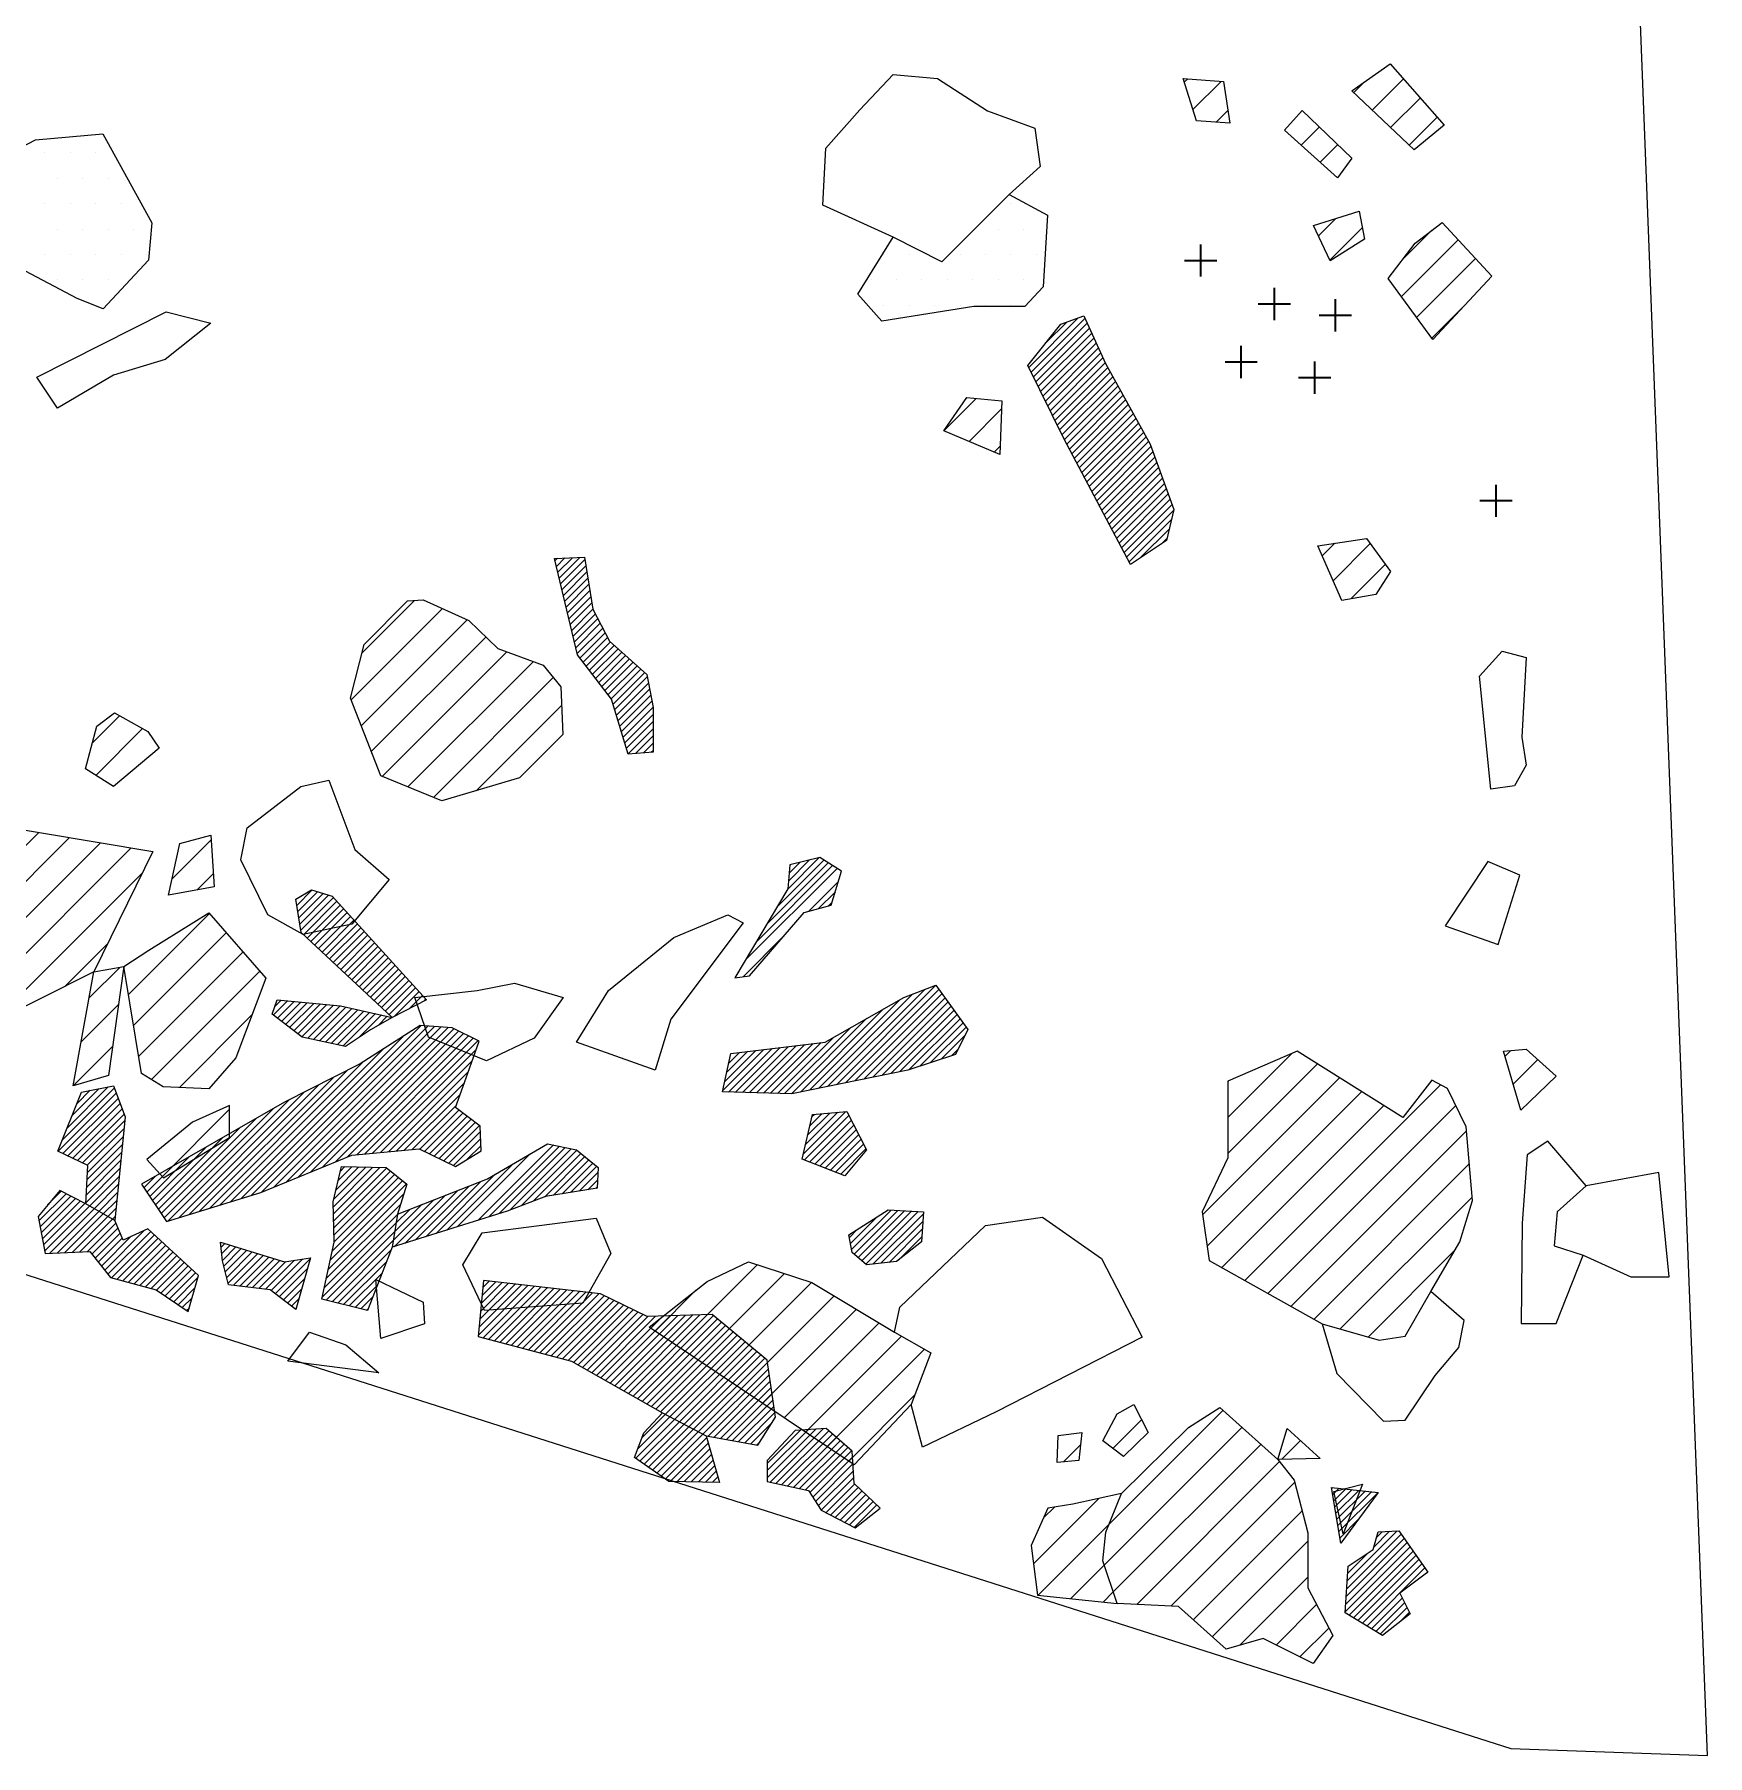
# Model space of a CAD drawing. Header units: metres. Extents: x -8.54 to -4.9, y -14.63 to -11.99.
# Drawn here: x -5.724 to -4.901, y -14.625 to -13.779 of the extents above; entities that cross this region are included whole.
import ezdxf

# ---------------------------------------------------------------- set-up
doc = ezdxf.new("R2010")
doc.units = ezdxf.units.M
doc.header["$LTSCALE"] = 25
doc.header["$MEASUREMENT"] = 0
doc.linetypes.add('STRICHPUNKTX2', pattern=[2, 1, -0.5, 0, -0.5])
doc.layers.get('0').update_dxf_attribs({"linetype": 'CONTINUOUS'})
for name, color, linetype in [('FEUER', 1, 'CONTINUOUS'), ('GRABUNGSGRENZE', 3, 'STRICHPUNKTX2'), ('KNOCHEN', 2, 'CONTINUOUS'), ('KNOCHENSCHRAFF', 2, 'CONTINUOUS'), ('STEINE', 4, 'CONTINUOUS'), ('STEINESCHRAFF', 4, 'CONTINUOUS')]:
    doc.layers.add(name, color=color, linetype=linetype)

# ---------------------------------------------------------------- blocks, each defined once
blk = doc.blocks.new('*X26')
at = {"color": 0}
for p, q in [((-523.496, -1394.298), (-521.058, -1391.86)), ((-523.379, -1394.535), (-520.734, -1391.89)), ((-523.262, -1394.772), (-520.623, -1392.132)), ((-523.146, -1395.008), (-520.512, -1392.375)), ((-522.668, -1393.117), (-521.614, -1392.062)), ((-523.029, -1395.245), (-520.401, -1392.618)), ((-522.912, -1395.482), (-520.29, -1392.86)), ((-522.795, -1395.719), (-520.18, -1393.103)), ((-522.678, -1395.955), (-520.069, -1393.346)), ((-522.562, -1396.192), (-519.958, -1393.588)), ((-522.445, -1396.429), (-519.847, -1393.831)), ((-522.328, -1396.666), (-519.736, -1394.074)), ((-522.211, -1396.902), (-519.612, -1394.303)), ((-522.094, -1397.139), (-519.487, -1394.531)), ((-521.978, -1397.376), (-519.361, -1394.759)), ((-521.861, -1397.613), (-519.235, -1394.987)), ((-521.743, -1397.849), (-519.109, -1395.215)), ((-521.621, -1398.08), (-518.984, -1395.443)), ((-521.499, -1398.311), (-518.858, -1395.67)), ((-521.376, -1398.542), (-518.732, -1395.898)), ((-521.254, -1398.773), (-518.607, -1396.126)), ((-521.132, -1399.005), (-518.481, -1396.354)), ((-521.009, -1399.236), (-518.355, -1396.582)), ((-520.887, -1399.467), (-518.23, -1396.81)), ((-520.764, -1399.698), (-518.104, -1397.038)), ((-520.642, -1399.929), (-517.978, -1397.265)), ((-520.52, -1400.161), (-517.852, -1397.493)), ((-520.397, -1400.392), (-517.727, -1397.721)), ((-520.275, -1400.623), (-517.601, -1397.949)), ((-520.153, -1400.854), (-517.489, -1398.191)), ((-520.03, -1401.085), (-517.395, -1398.45)), ((-519.908, -1401.316), (-517.3, -1398.709)), ((-519.785, -1401.548), (-517.205, -1398.967)), ((-519.663, -1401.779), (-517.111, -1399.226)), ((-519.541, -1402.01), (-517.016, -1399.485)), ((-519.418, -1402.241), (-516.921, -1399.744)), ((-519.296, -1402.472), (-516.827, -1400.003)), ((-519.174, -1402.704), (-516.732, -1400.262)), ((-519.051, -1402.935), (-516.638, -1400.521)), ((-518.929, -1403.166), (-516.543, -1400.78)), ((-518.807, -1403.397), (-516.448, -1401.039)), ((-518.684, -1403.628), (-516.365, -1401.309)), ((-518.562, -1403.859), (-516.473, -1401.77)), ((-518.012, -1403.664), (-516.58, -1402.231)), ((-516.98, -1402.985), (-516.688, -1402.692)), ((-546.781, -1403.794), (-546.667, -1403.68)), ((-546.713, -1404.08), (-546.301, -1403.668)), ((-546.645, -1404.366), (-545.934, -1403.655)), ((-546.578, -1404.652), (-545.568, -1403.642)), ((-546.51, -1404.937), (-545.313, -1403.74)), ((-546.442, -1405.223), (-545.264, -1404.045)), ((-546.374, -1405.509), (-545.215, -1404.35)), ((-546.307, -1405.795), (-545.166, -1404.655)), ((-546.239, -1406.081), (-545.117, -1404.959)), ((-546.171, -1406.367), (-545.069, -1405.264)), ((-546.104, -1406.653), (-545.02, -1405.569)), ((-546.036, -1406.938), (-544.971, -1405.873)), ((-545.968, -1407.224), (-544.922, -1406.178)), ((-545.9, -1407.51), (-544.802, -1406.412)), ((-545.833, -1407.796), (-544.682, -1406.645)), ((-545.765, -1408.082), (-544.561, -1406.878)), ((-545.697, -1408.368), (-544.441, -1407.111)), ((-545.56, -1408.583), (-544.32, -1407.344)), ((-545.406, -1408.783), (-544.2, -1407.577)), ((-545.252, -1408.983), (-544.064, -1407.795)), ((-545.099, -1409.183), (-543.877, -1407.962)), ((-544.945, -1409.383), (-543.69, -1408.128)), ((-544.792, -1409.583), (-543.503, -1408.294)), ((-544.638, -1409.783), (-543.315, -1408.461)), ((-544.485, -1409.983), (-543.128, -1408.627)), ((-544.331, -1410.183), (-542.941, -1408.793)), ((-544.177, -1410.383), (-542.754, -1408.96)), ((-544.024, -1410.583), (-542.567, -1409.126)), ((-543.933, -1410.845), (-542.379, -1409.292)), ((-543.85, -1411.117), (-542.249, -1409.515)), ((-543.768, -1411.388), (-542.193, -1409.813)), ((-543.686, -1411.66), (-542.137, -1410.111)), ((-543.604, -1411.931), (-542.081, -1410.408)), ((-543.522, -1412.203), (-542.025, -1410.706)), ((-543.44, -1412.474), (-541.969, -1411.004)), ((-543.358, -1412.746), (-541.967, -1411.355)), ((-543.276, -1413.017), (-541.967, -1411.708)), ((-543.194, -1413.289), (-541.967, -1412.062)), ((-542.829, -1413.277), (-541.967, -1412.415)), ((-542.443, -1413.245), (-541.967, -1412.769)), ((-542.057, -1413.213), (-541.967, -1413.122)), ((-535.877, -1420.821), (-533.573, -1418.517)), ((-535.362, -1419.953), (-533.818, -1418.408)), ((-535.313, -1419.55), (-534.284, -1418.521)), ((-537.42, -1423.424), (-532.917, -1418.922)), ((-536.905, -1422.557), (-533.136, -1418.787)), ((-536.391, -1421.689), (-533.354, -1418.652)), ((-535.279, -1419.163), (-534.75, -1418.634)), ((-535.246, -1418.776), (-535.217, -1418.746)), ((-559.484, -1420.74), (-558.736, -1419.992)), ((-559.436, -1421.045), (-558.464, -1420.073)), ((-559.388, -1421.351), (-558.191, -1420.155)), ((-559.34, -1421.657), (-557.919, -1420.236)), ((-534.329, -1421.041), (-532.851, -1419.563)), ((-533.845, -1420.91), (-533.004, -1420.07)), ((-559.292, -1421.962), (-557.686, -1420.356)), ((-559.157, -1422.181), (-557.517, -1420.541)), ((-558.974, -1422.351), (-557.349, -1420.726)), ((-558.791, -1422.521), (-557.18, -1420.911)), ((-558.607, -1422.692), (-557.012, -1421.096)), ((-533.361, -1420.78), (-533.158, -1420.577)), ((-558.424, -1422.862), (-556.843, -1421.281)), ((-558.241, -1423.033), (-556.675, -1421.466)), ((-558.058, -1423.203), (-556.506, -1421.652)), ((-557.875, -1423.374), (-556.338, -1421.837)), ((-557.692, -1423.544), (-556.169, -1422.022)), ((-557.509, -1423.715), (-556.001, -1422.207)), ((-557.326, -1423.885), (-555.832, -1422.392)), ((-557.143, -1424.056), (-555.664, -1422.577)), ((-556.96, -1424.226), (-555.495, -1422.762)), ((-537.534, -1424.245), (-535.501, -1422.213)), ((-556.777, -1424.397), (-555.327, -1422.947)), ((-556.594, -1424.567), (-555.158, -1423.132)), ((-556.411, -1424.738), (-554.99, -1423.317)), ((-556.228, -1424.908), (-554.821, -1423.502)), ((-556.045, -1425.079), (-554.653, -1423.687)), ((-555.861, -1425.249), (-554.484, -1423.872)), ((-555.678, -1425.42), (-554.316, -1424.057)), ((-555.495, -1425.59), (-554.147, -1424.242)), ((-555.312, -1425.761), (-553.979, -1424.427)), ((-555.129, -1425.931), (-553.81, -1424.612)), ((-554.946, -1426.102), (-553.642, -1424.797)), ((-554.672, -1426.181), (-553.473, -1424.982)), ((-553.942, -1425.805), (-553.305, -1425.168)), ((-553.212, -1425.429), (-553.136, -1425.353)), ((-534.278, -1429.829), (-529.818, -1425.369)), ((-533.833, -1429.737), (-529.189, -1425.094)), ((-533.388, -1429.645), (-528.612, -1424.87)), ((-532.942, -1429.554), (-528.056, -1424.667)), ((-532.497, -1429.462), (-527.908, -1424.872)), ((-532.052, -1429.371), (-527.759, -1425.078)), ((-531.607, -1429.279), (-527.611, -1425.283)), ((-560.64, -1426.138), (-559.932, -1425.43)), ((-560.562, -1425.707), (-560.254, -1425.399)), ((-560.439, -1426.291), (-559.61, -1425.462)), ((-560.238, -1426.443), (-559.288, -1425.493)), ((-560.036, -1426.596), (-558.966, -1425.525)), ((-559.835, -1426.748), (-558.644, -1425.557)), ((-559.634, -1426.901), (-558.322, -1425.588)), ((-559.433, -1427.053), (-558, -1425.62)), ((-559.232, -1427.206), (-557.678, -1425.651)), ((-558.945, -1427.272), (-557.356, -1425.683)), ((-558.654, -1427.334), (-557.064, -1425.745)), ((-558.362, -1427.397), (-556.774, -1425.809)), ((-558.071, -1427.459), (-556.484, -1425.872)), ((-557.78, -1427.521), (-556.195, -1425.936)), ((-557.489, -1427.584), (-555.905, -1426)), ((-557.197, -1427.646), (-555.615, -1426.063)), ((-556.435, -1427.237), (-555.325, -1426.127)), ((-555.482, -1426.637), (-555.035, -1426.191)), ((-534.723, -1429.92), (-530.633, -1425.83)), ((-531.162, -1429.188), (-527.463, -1425.489)), ((-530.717, -1429.096), (-527.315, -1425.694)), ((-530.272, -1429.005), (-527.167, -1425.899)), ((-529.827, -1428.913), (-527.019, -1426.105)), ((-535.505, -1429.995), (-532.263, -1426.753)), ((-535.161, -1430.005), (-531.448, -1426.292)), ((-529.372, -1428.812), (-526.87, -1426.31)), ((-528.847, -1428.64), (-526.722, -1426.516)), ((-528.322, -1428.469), (-526.574, -1426.721)), ((-538.537, -1429.845), (-536.515, -1427.823)), ((-538.44, -1429.394), (-536.918, -1427.872)), ((-538.342, -1428.943), (-537.32, -1427.921)), ((-538.252, -1429.914), (-536.113, -1427.775)), ((-537.909, -1429.924), (-535.711, -1427.726)), ((-537.565, -1429.934), (-535.308, -1427.677)), ((-537.222, -1429.944), (-534.906, -1427.628)), ((-536.878, -1429.954), (-534.504, -1427.58)), ((-536.535, -1429.964), (-534.102, -1427.531)), ((-536.191, -1429.974), (-533.699, -1427.482)), ((-535.848, -1429.985), (-533.078, -1427.215)), ((-527.797, -1428.298), (-526.622, -1427.122)), ((-527.272, -1428.126), (-526.975, -1427.829)), ((-538.245, -1428.493), (-537.722, -1427.97)), ((-538.148, -1428.042), (-538.125, -1428.018)), ((-534.566, -1432.945), (-532.496, -1430.875)), ((-534.522, -1433.255), (-532.337, -1431.07)), ((-534.459, -1432.485), (-532.885, -1430.911)), ((-534.352, -1432.024), (-533.274, -1430.946)), ((-534.268, -1433.354), (-532.217, -1431.303)), ((-534.245, -1431.564), (-533.663, -1430.982)), ((-534.138, -1431.103), (-534.052, -1431.017)), ((-534.013, -1433.453), (-532.097, -1431.537)), ((-533.759, -1433.552), (-531.977, -1431.771)), ((-533.504, -1433.651), (-531.857, -1432.004)), ((-533.25, -1433.751), (-531.737, -1432.238)), ((-532.996, -1433.85), (-531.617, -1432.471)), ((-532.741, -1433.949), (-531.497, -1432.705)), ((-532.26, -1437.357), (-530.968, -1436.065)), ((-532.207, -1437.658), (-530.265, -1435.715)), ((-532.08, -1437.883), (-529.931, -1435.734)), ((-531.889, -1438.047), (-529.597, -1435.754)), ((-531.699, -1438.21), (-529.263, -1435.773)), ((-531.508, -1438.373), (-528.929, -1435.793)), ((-531.155, -1438.373), (-528.676, -1435.894)), ((-530.76, -1438.332), (-528.702, -1436.274)), ((-532.314, -1437.057), (-531.929, -1436.672)), ((-530.366, -1438.291), (-528.728, -1436.654)), ((-529.899, -1438.177), (-528.755, -1437.033)), ((-536.355, -1448.876), (-533.964, -1446.485)), ((-536.355, -1448.523), (-534.343, -1446.511)), ((-536.207, -1449.082), (-533.585, -1446.46)), ((-536.355, -1448.169), (-534.722, -1446.536)), ((-535.918, -1449.147), (-533.331, -1446.559)), ((-535.63, -1449.212), (-533.142, -1446.724)), ((-535.341, -1449.276), (-532.954, -1446.89)), ((-535.052, -1449.341), (-532.766, -1447.055)), ((-534.764, -1449.406), (-532.578, -1447.221)), ((-534.475, -1449.471), (-532.39, -1447.386)), ((-534.255, -1449.605), (-532.202, -1447.552)), ((-534.119, -1449.822), (-532.161, -1447.864)), ((-533.982, -1450.038), (-532.14, -1448.196)), ((-533.845, -1450.255), (-532.118, -1448.528)), ((-533.708, -1450.472), (-532.096, -1448.86)), ((-533.475, -1450.593), (-532.054, -1449.172)), ((-533.242, -1450.713), (-531.874, -1449.345)), ((-533.008, -1450.833), (-531.693, -1449.518)), ((-532.775, -1450.953), (-531.513, -1449.691)), ((-532.542, -1451.073), (-531.333, -1449.864)), ((-508.596, -1449.401), (-508.547, -1449.352)), ((-508.545, -1449.704), (-508.228, -1449.387)), ((-508.495, -1450.007), (-507.91, -1449.423)), ((-508.444, -1450.31), (-507.592, -1449.458)), ((-508.394, -1450.613), (-507.273, -1449.493)), ((-508.343, -1450.916), (-506.955, -1449.529)), ((-508.292, -1451.219), (-506.637, -1449.564)), ((-508.242, -1451.522), (-506.319, -1449.599)), ((-532.308, -1451.193), (-531.152, -1450.037)), ((-532.075, -1451.314), (-530.972, -1450.21)), ((-508.191, -1451.825), (-507.276, -1450.91)), ((-507.838, -1453.947), (-505.379, -1451.487)), ((-506.535, -1452.291), (-505.751, -1451.506)), ((-506.388, -1451.79), (-506.123, -1451.525)), ((-507.938, -1455.461), (-504.745, -1452.268)), ((-507.913, -1455.083), (-504.891, -1452.06)), ((-507.888, -1454.704), (-505.036, -1451.852)), ((-507.863, -1454.325), (-505.182, -1451.644)), ((-507.813, -1453.568), (-506.799, -1452.555)), ((-507.748, -1455.625), (-504.599, -1452.476)), ((-507.528, -1455.759), (-504.454, -1452.684)), ((-507.309, -1455.893), (-504.308, -1452.892)), ((-507.089, -1456.027), (-504.163, -1453.1)), ((-506.87, -1456.161), (-504.017, -1453.308)), ((-503.893, -1453.538), (-503.871, -1453.516)), ((-506.65, -1456.295), (-505.127, -1454.771)), ((-506.431, -1456.429), (-505.009, -1455.007)), ((-506.211, -1456.563), (-504.891, -1455.242)), ((-505.264, -1455.969), (-504.773, -1455.478))]:
    blk.add_line(p, q, dxfattribs=at)
blk = doc.blocks.new('*X27')
at = {"color": 0}
for p, q in [((-561.715, -1434.991), (-553.376, -1426.653)), ((-561.194, -1434.825), (-553.044, -1426.675)), ((-560.596, -1434.58), (-552.712, -1426.696)), ((-559.997, -1434.335), (-552.38, -1426.717)), ((-559.398, -1434.09), (-552.048, -1426.739)), ((-558.8, -1433.844), (-551.752, -1426.796)), ((-558.201, -1433.599), (-551.516, -1426.914)), ((-557.602, -1433.354), (-551.28, -1427.032)), ((-562.736, -1435.306), (-555.25, -1427.82)), ((-562.226, -1435.149), (-554.272, -1427.196)), ((-557.004, -1433.109), (-551.044, -1427.15)), ((-556.535, -1432.994), (-550.809, -1427.267)), ((-556.145, -1432.958), (-550.573, -1427.385)), ((-555.756, -1432.922), (-550.664, -1427.83)), ((-563.247, -1435.464), (-556.228, -1428.444)), ((-555.366, -1432.886), (-550.858, -1428.377)), ((-564.78, -1435.936), (-558.418, -1429.574)), ((-564.269, -1435.778), (-557.701, -1429.21)), ((-563.758, -1435.621), (-556.983, -1428.846)), ((-554.976, -1432.849), (-551.052, -1428.925)), ((-554.587, -1432.813), (-551.253, -1429.479)), ((-571.217, -1432.827), (-568.357, -1429.967)), ((-571.019, -1432.275), (-568.452, -1429.708)), ((-570.979, -1432.942), (-568.262, -1430.226)), ((-570.78, -1431.683), (-568.758, -1429.661)), ((-570.541, -1431.09), (-569.197, -1429.746)), ((-570.303, -1430.498), (-569.635, -1429.831)), ((-565.802, -1436.251), (-559.853, -1430.302)), ((-565.291, -1436.093), (-559.136, -1429.938)), ((-554.197, -1432.777), (-551.454, -1430.035)), ((-570.74, -1433.057), (-568.168, -1430.484)), ((-570.502, -1433.172), (-568.073, -1430.743)), ((-570.263, -1433.287), (-567.978, -1431.002)), ((-566.149, -1435.89), (-561.473, -1431.214)), ((-566.007, -1436.102), (-560.645, -1430.74)), ((-553.807, -1432.741), (-551.656, -1430.59)), ((-553.437, -1432.725), (-551.514, -1430.801)), ((-553.199, -1432.84), (-551.312, -1430.953)), ((-552.961, -1432.956), (-551.11, -1431.104)), ((-552.723, -1433.071), (-550.908, -1431.256)), ((-570.025, -1433.402), (-567.947, -1431.325)), ((-569.786, -1433.517), (-567.986, -1431.717)), ((-569.779, -1433.863), (-568.026, -1432.11)), ((-566.29, -1435.678), (-562.3, -1431.688)), ((-552.485, -1433.187), (-550.706, -1431.407)), ((-552.247, -1433.302), (-550.504, -1431.559)), ((-552.009, -1433.418), (-550.453, -1431.861)), ((-569.819, -1434.61), (-568.104, -1432.895)), ((-569.799, -1434.237), (-568.065, -1432.503)), ((-566.573, -1435.254), (-563.956, -1432.637)), ((-566.432, -1435.466), (-563.128, -1432.162)), ((-551.771, -1433.533), (-550.438, -1432.2)), ((-551.594, -1436.538), (-548.013, -1432.957)), ((-551.119, -1433.235), (-550.424, -1432.54)), ((-550.561, -1436.212), (-546.864, -1432.515)), ((-550.044, -1436.049), (-546.573, -1432.578)), ((-549.528, -1435.886), (-546.282, -1432.64)), ((-548.998, -1435.71), (-545.99, -1432.702)), ((-548.429, -1435.495), (-545.709, -1432.774)), ((-547.86, -1435.279), (-545.513, -1432.932)), ((-569.859, -1435.358), (-568.182, -1433.681)), ((-569.839, -1434.984), (-568.143, -1433.288)), ((-566.856, -1434.83), (-565.611, -1433.585)), ((-566.715, -1435.042), (-564.784, -1433.111)), ((-557.686, -1435.559), (-555.739, -1433.612)), ((-557.677, -1435.904), (-555.393, -1433.62)), ((-557.669, -1436.249), (-555.069, -1433.649)), ((-557.664, -1435.183), (-556.085, -1433.604)), ((-557.66, -1436.593), (-554.872, -1433.806)), ((-557.555, -1434.721), (-556.43, -1433.596)), ((-557.446, -1434.259), (-556.776, -1433.588)), ((-557.338, -1433.797), (-557.121, -1433.58)), ((-552.111, -1436.702), (-548.868, -1433.459)), ((-547.291, -1435.064), (-545.318, -1433.09)), ((-546.861, -1434.987), (-545.122, -1433.249)), ((-546.44, -1434.919), (-544.927, -1433.407)), ((-546.019, -1434.852), (-544.732, -1433.565)), ((-569.67, -1435.523), (-568.221, -1434.074)), ((-569.445, -1435.651), (-568.26, -1434.466)), ((-566.998, -1434.618), (-566.439, -1434.059)), ((-557.835, -1438.183), (-554.086, -1434.434)), ((-557.737, -1437.731), (-554.283, -1434.277)), ((-557.651, -1436.938), (-554.676, -1433.963)), ((-557.642, -1437.283), (-554.479, -1434.12)), ((-553.661, -1437.191), (-551.008, -1434.538)), ((-553.144, -1437.028), (-550.427, -1434.311)), ((-552.628, -1436.865), (-549.723, -1433.96)), ((-545.597, -1434.784), (-544.67, -1433.857)), ((-545.176, -1434.717), (-544.689, -1434.229)), ((-544.755, -1434.649), (-544.707, -1434.601)), ((-572.161, -1436.245), (-570.827, -1434.912)), ((-572.103, -1436.541), (-570.595, -1435.033)), ((-572.046, -1436.837), (-570.362, -1435.154)), ((-571.988, -1437.133), (-570.129, -1435.274)), ((-571.93, -1437.429), (-569.897, -1435.395)), ((-571.873, -1437.725), (-569.67, -1435.523)), ((-571.732, -1435.463), (-571.06, -1434.791)), ((-569.22, -1435.78), (-568.3, -1434.859)), ((-568.995, -1435.908), (-568.339, -1435.252)), ((-558.032, -1439.087), (-554.389, -1435.444)), ((-557.934, -1438.635), (-554.23, -1434.932)), ((-554.737, -1437.206), (-552.75, -1435.219)), ((-554.694, -1437.517), (-552.169, -1434.992)), ((-554.672, -1436.787), (-553.331, -1435.446)), ((-554.177, -1437.354), (-551.589, -1434.765)), ((-571.643, -1437.848), (-569.445, -1435.651)), ((-571.272, -1437.831), (-569.22, -1435.78)), ((-570.901, -1437.814), (-568.995, -1435.908)), ((-570.53, -1437.796), (-568.77, -1436.037)), ((-570.159, -1437.779), (-568.545, -1436.165)), ((-569.788, -1437.762), (-568.382, -1436.356)), ((-568.77, -1436.037), (-568.378, -1435.644)), ((-568.545, -1436.165), (-568.417, -1436.037)), ((-558.229, -1439.991), (-554.606, -1436.368)), ((-558.131, -1439.539), (-554.541, -1435.949)), ((-554.606, -1436.368), (-553.911, -1435.673)), ((-554.541, -1435.949), (-554.492, -1435.901)), ((-569.556, -1437.883), (-568.277, -1436.604)), ((-569.398, -1438.079), (-568.172, -1436.853)), ((-569.241, -1438.275), (-568.068, -1437.102)), ((-569.084, -1438.472), (-567.619, -1437.007)), ((-568.927, -1438.668), (-566.966, -1436.708)), ((-568.77, -1438.865), (-566.667, -1436.762)), ((-568.592, -1439.041), (-566.483, -1436.931)), ((-568.314, -1439.116), (-566.299, -1437.101)), ((-558.033, -1440.149), (-554.672, -1436.787)), ((-557.75, -1440.219), (-554.737, -1437.206)), ((-568.037, -1439.192), (-566.114, -1437.27)), ((-567.759, -1439.268), (-565.93, -1437.439)), ((-567.481, -1439.343), (-565.746, -1437.608)), ((-567.203, -1439.419), (-565.561, -1437.777)), ((-566.925, -1439.495), (-565.377, -1437.947)), ((-563.214, -1437.551), (-563.024, -1437.362)), ((-563.178, -1437.869), (-562.754, -1437.445)), ((-563.143, -1438.187), (-562.483, -1437.528)), ((-563.072, -1438.471), (-562.212, -1437.61)), ((-562.999, -1438.751), (-561.942, -1437.693)), ((-562.926, -1439.031), (-561.671, -1437.776)), ((-562.853, -1439.312), (-561.4, -1437.859)), ((-562.6, -1439.412), (-561.13, -1437.942)), ((-562.285, -1439.451), (-560.859, -1438.025)), ((-557.467, -1440.29), (-554.833, -1437.655)), ((-566.647, -1439.571), (-565.192, -1438.116)), ((-566.376, -1439.653), (-565.008, -1438.285)), ((-566.166, -1439.796), (-564.824, -1438.454)), ((-565.955, -1439.939), (-564.639, -1438.623)), ((-565.744, -1440.081), (-564.455, -1438.793)), ((-561.971, -1439.49), (-560.588, -1438.108)), ((-561.656, -1439.53), (-560.317, -1438.191)), ((-561.342, -1439.569), (-560.025, -1438.252)), ((-561.028, -1439.608), (-559.604, -1438.185)), ((-560.744, -1439.677), (-559.183, -1438.117)), ((-560.543, -1439.83), (-558.829, -1438.116)), ((-560.342, -1439.983), (-558.966, -1438.607)), ((-557.184, -1440.361), (-555.062, -1438.238)), ((-556.901, -1440.431), (-555.291, -1438.82)), ((-565.533, -1440.224), (-564.342, -1439.033)), ((-565.322, -1440.367), (-564.483, -1439.528)), ((-560.141, -1440.135), (-559.103, -1439.097)), ((-559.94, -1440.288), (-559.24, -1439.588)), ((-556.618, -1440.502), (-555.52, -1439.403)), ((-550.557, -1441.865), (-548.118, -1439.426)), ((-550.521, -1441.476), (-548.436, -1439.39)), ((-550.485, -1441.086), (-548.753, -1439.354)), ((-550.449, -1440.697), (-549.07, -1439.317)), ((-550.413, -1440.307), (-549.387, -1439.281)), ((-550.377, -1439.918), (-549.704, -1439.245)), ((-550.341, -1439.528), (-550.021, -1439.208)), ((-550.326, -1441.988), (-547.801, -1439.463)), ((-550.047, -1442.062), (-547.484, -1439.499)), ((-549.768, -1442.136), (-547.167, -1439.536)), ((-549.489, -1442.211), (-546.85, -1439.572)), ((-549.209, -1442.285), (-546.533, -1439.608)), ((-548.93, -1442.36), (-546.215, -1439.645)), ((-548.651, -1442.434), (-545.898, -1439.681)), ((-548.372, -1442.508), (-545.581, -1439.718)), ((-548.093, -1442.583), (-545.264, -1439.754)), ((-565.111, -1440.51), (-564.624, -1440.022)), ((-564.901, -1440.652), (-564.765, -1440.517)), ((-559.739, -1440.441), (-559.378, -1440.079)), ((-559.538, -1440.593), (-559.515, -1440.57)), ((-556.335, -1440.572), (-555.749, -1439.986)), ((-556.053, -1440.643), (-555.977, -1440.568)), ((-547.813, -1442.657), (-544.947, -1439.79)), ((-547.534, -1442.731), (-544.63, -1439.827)), ((-547.255, -1442.806), (-544.373, -1439.924)), ((-546.976, -1442.88), (-544.136, -1440.04)), ((-546.697, -1442.954), (-543.898, -1440.156)), ((-546.417, -1443.029), (-543.661, -1440.272)), ((-546.138, -1443.103), (-543.423, -1440.388)), ((-545.882, -1443.201), (-543.186, -1440.504)), ((-545.657, -1443.329), (-542.948, -1440.62)), ((-545.431, -1443.457), (-542.711, -1440.736)), ((-545.206, -1443.585), (-542.473, -1440.852)), ((-544.98, -1443.713), (-542.221, -1440.953)), ((-544.755, -1443.841), (-541.855, -1440.942)), ((-544.529, -1443.969), (-541.49, -1440.93)), ((-544.304, -1444.097), (-541.125, -1440.918)), ((-544.078, -1444.225), (-540.76, -1440.907)), ((-543.853, -1444.353), (-540.394, -1440.895)), ((-543.627, -1444.481), (-540.029, -1440.883)), ((-543.402, -1444.609), (-539.664, -1440.871)), ((-543.176, -1444.737), (-539.299, -1440.86)), ((-542.951, -1444.865), (-538.991, -1440.906)), ((-542.725, -1444.993), (-538.798, -1441.066)), ((-542.5, -1445.121), (-538.605, -1441.226)), ((-542.274, -1445.249), (-538.411, -1441.387)), ((-542.048, -1445.377), (-538.218, -1441.547)), ((-541.823, -1445.505), (-538.025, -1441.707)), ((-541.597, -1445.633), (-537.832, -1441.868)), ((-541.368, -1445.758), (-537.638, -1442.028)), ((-541.136, -1445.879), (-537.445, -1442.188)), ((-540.904, -1446.001), (-537.252, -1442.349)), ((-540.672, -1446.122), (-537.059, -1442.509)), ((-540.44, -1446.244), (-536.865, -1442.669)), ((-540.208, -1446.365), (-536.672, -1442.83)), ((-539.976, -1446.487), (-536.479, -1442.99)), ((-539.744, -1446.608), (-536.34, -1443.205)), ((-539.512, -1446.73), (-536.295, -1443.513)), ((-539.256, -1446.828), (-536.25, -1443.822)), ((-538.957, -1446.882), (-536.205, -1444.13)), ((-538.657, -1446.936), (-536.16, -1444.439)), ((-538.357, -1446.989), (-536.115, -1444.747)), ((-538.057, -1447.043), (-536.07, -1445.056)), ((-537.758, -1447.097), (-536.025, -1445.365)), ((-537.458, -1447.151), (-535.98, -1445.673)), ((-542.82, -1447.916), (-540.904, -1446.001)), ((-542.714, -1447.457), (-541.136, -1445.879)), ((-542.611, -1448.062), (-540.672, -1446.122)), ((-542.502, -1446.892), (-541.368, -1445.758)), ((-542.403, -1448.207), (-540.44, -1446.244)), ((-542.194, -1448.352), (-540.208, -1446.365)), ((-541.986, -1448.497), (-539.976, -1446.487)), ((-537.158, -1447.205), (-536.123, -1446.17)), ((-541.778, -1448.642), (-539.744, -1446.608)), ((-541.569, -1448.787), (-539.512, -1446.73)), ((-541.361, -1448.932), (-539.332, -1446.904)), ((-541.126, -1449.051), (-539.253, -1447.178)), ((-536.859, -1447.259), (-536.723, -1447.123)), ((-540.78, -1449.058), (-539.174, -1447.452)), ((-540.433, -1449.065), (-539.094, -1447.726)), ((-540.087, -1449.072), (-539.015, -1448.001)), ((-539.74, -1449.079), (-538.936, -1448.275)), ((-539.393, -1449.086), (-538.856, -1448.549)), ((-539.047, -1449.093), (-538.777, -1448.823)), ((-538.7, -1449.1), (-538.698, -1449.098))]:
    blk.add_line(p, q, dxfattribs=at)
blk = doc.blocks.new('LB')
at = {"layer": 'FEUER', "const_width": 0.1}
for points in [[(0, 0), (0, -1.6)], [(-0.8, -0.8), (0.8, -0.8)]]:
    blk.add_lwpolyline(points, dxfattribs=at)
blk = doc.blocks.new('*X33')
at = {"color": 0}
for p, q in [((-515.849, -1380.287), (-515.681, -1380.119)), ((-515.423, -1381.629), (-514.039, -1380.245)), ((-507.518, -1380.795), (-507.019, -1380.296)), ((-506.611, -1381.656), (-505.076, -1380.121)), ((-505.705, -1382.517), (-504.248, -1381.06)), ((-514.276, -1382.249), (-513.707, -1381.681)), ((-504.798, -1383.378), (-503.419, -1381.999)), ((-510.103, -1383.38), (-509.209, -1382.485)), ((-509.173, -1384.218), (-508.306, -1383.35)), ((-509.253, -1387.833), (-508.404, -1386.984)), ((-508.687, -1389.035), (-507.096, -1387.444)), ((-505.17, -1390.821), (-502.383, -1388.034)), ((-505.113, -1388.997), (-503.678, -1387.561)), ((-504.424, -1391.843), (-501.534, -1388.953)), ((-503.679, -1392.866), (-502.088, -1391.275))]:
    blk.add_line(p, q, dxfattribs=at)
blk = doc.blocks.new('*X34')
at = {"color": 0}
for p, q in [((-527.638, -1397.38), (-526.086, -1395.827)), ((-526.432, -1397.941), (-524.828, -1396.337)), ((-525.192, -1398.469), (-524.898, -1398.175)), ((-509.067, -1403.557), (-508.448, -1402.939)), ((-508.531, -1404.789), (-506.704, -1402.962)), ((-507.652, -1405.678), (-505.965, -1403.99)), ((-556.281, -1408.345), (-553.688, -1405.752)), ((-556.806, -1410.637), (-552.323, -1406.155)), ((-556.313, -1411.912), (-551.108, -1406.707)), ((-555.819, -1413.186), (-550.188, -1407.555)), ((-555.278, -1414.413), (-549.148, -1408.282)), ((-554.021, -1414.923), (-547.851, -1408.753)), ((-552.764, -1415.434), (-546.87, -1409.541)), ((-550.669, -1415.107), (-546.46, -1410.898)), ((-569.526, -1412.751), (-568.194, -1411.419)), ((-569.357, -1414.35), (-567.062, -1412.055)), ((-579.169, -1424.162), (-572.165, -1417.158)), ((-578.643, -1425.403), (-570.652, -1417.412)), ((-577.458, -1425.986), (-569.139, -1417.667)), ((-565.62, -1419.452), (-563.692, -1417.524)), ((-576.074, -1426.37), (-567.625, -1417.921)), ((-574.434, -1426.498), (-567.06, -1419.124)), ((-564.383, -1419.982), (-563.592, -1419.191)), ((-567.755, -1425.122), (-563.774, -1421.141)), ((-570.896, -1424.727), (-568.765, -1422.597)), ((-567.504, -1426.639), (-562.95, -1422.085)), ((-567.253, -1428.156), (-562.126, -1423.029)), ((-569.691, -1425.29), (-568.19, -1423.789)), ((-566.628, -1429.298), (-561.302, -1423.972)), ((-570.083, -1427.45), (-568.247, -1425.614)), ((-565.256, -1429.694), (-561.689, -1426.127)), ((-570.475, -1429.61), (-568.541, -1427.675)), ((-500.084, -1428.161), (-499.797, -1427.874)), ((-513.702, -1431.173), (-510.552, -1428.023)), ((-513.702, -1432.941), (-509.296, -1428.535)), ((-499.677, -1429.523), (-498.47, -1428.315)), ((-514.951, -1435.958), (-508.21, -1429.216)), ((-513.703, -1429.406), (-513.671, -1429.374)), ((-512.866, -1439.176), (-503.25, -1429.559)), ((-514.721, -1437.496), (-507.123, -1429.897)), ((-566.101, -1434.075), (-562.786, -1430.76)), ((-514, -1438.542), (-506.037, -1430.579)), ((-511.732, -1439.81), (-502.501, -1430.579)), ((-510.599, -1440.444), (-501.975, -1431.82)), ((-509.465, -1441.078), (-501.837, -1433.45)), ((-508.178, -1441.559), (-501.698, -1435.079)), ((-506.808, -1441.957), (-502.529, -1437.678)), ((-540.81, -1442.371), (-536.837, -1438.398)), ((-539.752, -1443.081), (-535.505, -1438.834)), ((-541.868, -1441.661), (-539.865, -1439.658)), ((-538.695, -1443.791), (-534.174, -1439.27)), ((-537.637, -1444.501), (-533.068, -1439.932)), ((-536.579, -1445.211), (-531.962, -1440.595)), ((-535.521, -1445.921), (-530.857, -1441.257)), ((-534.464, -1446.631), (-529.746, -1441.914)), ((-504.995, -1441.911), (-504.99, -1441.906)), ((-533.406, -1447.341), (-528.621, -1442.556)), ((-532.348, -1448.051), (-529.097, -1444.8)), ((-519.554, -1451.167), (-513.951, -1445.564)), ((-519.787, -1453.168), (-513.017, -1446.398)), ((-519.356, -1447.434), (-517.944, -1446.022)), ((-521.788, -1448.098), (-520.944, -1447.254)), ((-519.337, -1454.485), (-512.083, -1447.232)), ((-511.05, -1447.967), (-510.13, -1447.047)), ((-518.184, -1455.1), (-511.165, -1448.082)), ((-509.238, -1447.922), (-509.203, -1447.887)), ((-523.257, -1453.103), (-520.044, -1449.889)), ((-516.501, -1455.185), (-510.411, -1449.096)), ((-522.768, -1450.846), (-522.237, -1450.315)), ((-515.405, -1455.857), (-510.052, -1450.504)), ((-523.035, -1454.648), (-519.554, -1451.167)), ((-514.47, -1456.69), (-509.775, -1451.995)), ((-521.433, -1454.814), (-519.787, -1453.168)), ((-513.113, -1457.1), (-509.775, -1453.762)), ((-519.832, -1454.98), (-519.337, -1454.485)), ((-511.338, -1457.093), (-509.348, -1455.103)), ((-510.159, -1457.682), (-508.741, -1456.264))]:
    blk.add_line(p, q, dxfattribs=at)
blk = doc.blocks.new('*X41')
at = {"color": 0}
for p, q in [((-571.875, -1383.75), (-571.875, -1383.75)), ((-570.625, -1383.75), (-570.625, -1383.75)), ((-569.375, -1383.75), (-569.375, -1383.75)), ((-571.25, -1385), (-571.25, -1385)), ((-570, -1385), (-570, -1385)), ((-568.75, -1385), (-568.75, -1385)), ((-571.875, -1386.25), (-571.875, -1386.25)), ((-570.625, -1386.25), (-570.625, -1386.25)), ((-569.375, -1386.25), (-569.375, -1386.25)), ((-568.125, -1386.25), (-568.125, -1386.25)), ((-524.375, -1386.25), (-524.375, -1386.25)), ((-571.25, -1387.5), (-571.25, -1387.5)), ((-570, -1387.5), (-570, -1387.5)), ((-568.75, -1387.5), (-568.75, -1387.5)), ((-567.5, -1387.5), (-567.5, -1387.5)), ((-525, -1387.5), (-525, -1387.5)), ((-523.75, -1387.5), (-523.75, -1387.5)), ((-571.875, -1388.75), (-571.875, -1388.75)), ((-570.625, -1388.75), (-570.625, -1388.75)), ((-569.375, -1388.75), (-569.375, -1388.75)), ((-568.125, -1388.75), (-568.125, -1388.75)), ((-566.875, -1388.75), (-566.875, -1388.75)), ((-530.625, -1388.75), (-530.625, -1388.75)), ((-529.375, -1388.75), (-529.375, -1388.75)), ((-526.875, -1388.75), (-526.875, -1388.75)), ((-525.625, -1388.75), (-525.625, -1388.75)), ((-524.375, -1388.75), (-524.375, -1388.75)), ((-523.125, -1388.75), (-523.125, -1388.75)), ((-571.25, -1390), (-571.25, -1390)), ((-570, -1390), (-570, -1390)), ((-568.75, -1390), (-568.75, -1390)), ((-531.25, -1390), (-531.25, -1390)), ((-530, -1390), (-530, -1390)), ((-528.75, -1390), (-528.75, -1390)), ((-527.5, -1390), (-527.5, -1390)), ((-526.25, -1390), (-526.25, -1390)), ((-525, -1390), (-525, -1390)), ((-523.75, -1390), (-523.75, -1390)), ((-569.375, -1391.25), (-569.375, -1391.25)), ((-530.625, -1391.25), (-530.625, -1391.25)), ((-529.375, -1391.25), (-529.375, -1391.25)), ((-528.125, -1391.25), (-528.125, -1391.25)), ((-526.875, -1391.25), (-526.875, -1391.25)), ((-525.625, -1391.25), (-525.625, -1391.25)), ((-524.375, -1391.25), (-524.375, -1391.25))]:
    blk.add_line(p, q, dxfattribs=at)

msp = doc.modelspace()

# ---------------------------------------------------------------- linework, layer by layer
at = {"layer": 'GRABUNGSGRENZE', "flags": 128}
msp.add_lwpolyline([(-8.50538, -13.56273), (-8.35008, -13.5805), (-8.01911, -13.60637), (-7.3322, -13.7752), (-7.14124, -13.82402), (-7.00733, -13.85402), (-6.00464, -14.30076), (-4.99793, -14.62174), (-4.90118, -14.62527), (-5.00331, -11.99038)], dxfattribs=at)
at = {"layer": 'KNOCHEN'}
for points in [[(-5.23541, -13.94208), (-5.21912, -13.92171), (-5.20792, -13.91763), (-5.19722, -13.94105), (-5.17531, -13.98076), (-5.16359, -14.01283), (-5.16715, -14.02811), (-5.18497, -14.03982), (-5.21757, -13.97822), (-5.23541, -13.94208)], [(-5.46806, -14.03685), (-5.4533, -14.03634), (-5.44922, -14.0618), (-5.44107, -14.07758), (-5.42273, -14.09387), (-5.41967, -14.11016), (-5.41967, -14.13205), (-5.43188, -14.13307), (-5.44004, -14.10609), (-5.45685, -14.0842), (-5.46806, -14.03685)], [(-5.37228, -14.24202), (-5.3453, -14.21095), (-5.33207, -14.20738), (-5.32698, -14.19058), (-5.33767, -14.18396), (-5.35244, -14.18753), (-5.35345, -14.19924), (-5.37941, -14.24304), (-5.37228, -14.24202)], [(-5.57748, -14.20287), (-5.53113, -14.25378), (-5.54793, -14.26244), (-5.59275, -14.2207), (-5.5953, -14.20441), (-5.58767, -14.19982), (-5.57748, -14.20287)], [(-5.60445, -14.2538), (-5.57339, -14.25684), (-5.54793, -14.26244), (-5.55863, -14.26855), (-5.57084, -14.2767), (-5.59223, -14.27213), (-5.607, -14.26093), (-5.60445, -14.2538)], [(-5.38143, -14.28021), (-5.3351, -14.27459), (-5.29641, -14.25269), (-5.28063, -14.24657), (-5.26484, -14.26846), (-5.27094, -14.28068), (-5.29436, -14.28833), (-5.35139, -14.30006), (-5.3855, -14.29905), (-5.38143, -14.28021)], [(-5.6589, -14.36278), (-5.61257, -14.34851), (-5.56777, -14.33016), (-5.53468, -14.3271), (-5.51685, -14.33575), (-5.50413, -14.32811), (-5.50464, -14.31589), (-5.51686, -14.30673), (-5.51076, -14.28992), (-5.50516, -14.27414), (-5.5184, -14.26752), (-5.53419, -14.26651), (-5.56371, -14.28535), (-5.60088, -14.30421), (-5.67113, -14.34445), (-5.6589, -14.36278)], [(-5.69761, -14.33529), (-5.71237, -14.32817), (-5.70067, -14.29914), (-5.68489, -14.29608), (-5.67928, -14.31136), (-5.68436, -14.36228), (-5.69862, -14.35413), (-5.69761, -14.33529)], [(-5.3412, -14.31024), (-5.3244, -14.3087), (-5.31472, -14.32754), (-5.32541, -14.34027), (-5.34628, -14.33213), (-5.3412, -14.31024)], [(-5.54536, -14.35918), (-5.50107, -14.34185), (-5.47154, -14.32453), (-5.45728, -14.32758), (-5.44659, -14.33624), (-5.44709, -14.34642), (-5.47255, -14.3505), (-5.49139, -14.35763), (-5.5479, -14.37547)], [(-5.58252, -14.40094), (-5.57641, -14.37293), (-5.57693, -14.35308), (-5.57286, -14.33576), (-5.55097, -14.33627), (-5.54078, -14.34441), (-5.54536, -14.35918), (-5.5479, -14.37547), (-5.56011, -14.40653), (-5.58252, -14.40094)], [(-5.69862, -14.35413), (-5.71135, -14.34752), (-5.72204, -14.36025), (-5.71847, -14.37858), (-5.69658, -14.37755), (-5.68639, -14.39028), (-5.66398, -14.39638), (-5.6482, -14.40707), (-5.64311, -14.38925), (-5.66807, -14.36634), (-5.68028, -14.37195), (-5.68436, -14.36228)], [(-5.32336, -14.36929), (-5.30402, -14.35707), (-5.2867, -14.35808), (-5.28772, -14.37285), (-5.29993, -14.38252), (-5.3147, -14.38406), (-5.32183, -14.37795), (-5.32336, -14.36929)], [(-5.63242, -14.37295), (-5.60085, -14.38262), (-5.58812, -14.38058), (-5.59524, -14.40604), (-5.60798, -14.39637), (-5.62834, -14.39383), (-5.6314, -14.38212), (-5.63242, -14.37295)], [(-5.50309, -14.39175), (-5.50563, -14.41925), (-5.4598, -14.43145), (-5.41498, -14.4569), (-5.3936, -14.46809), (-5.36814, -14.47267), (-5.35948, -14.45892), (-5.36357, -14.43091), (-5.39056, -14.40852), (-5.42264, -14.40955), (-5.44555, -14.39835), (-5.50309, -14.39175)], [(-5.42872, -14.4788), (-5.42415, -14.46657), (-5.41498, -14.4569), (-5.3936, -14.46809), (-5.3936, -14.46809), (-5.38697, -14.491), (-5.41192, -14.4905), (-5.42872, -14.4788)], [(-5.30804, -14.50371), (-5.32078, -14.49149), (-5.3218, -14.47571), (-5.33453, -14.46451), (-5.34981, -14.46553), (-5.36355, -14.4803), (-5.36355, -14.49049), (-5.34318, -14.49506), (-5.33707, -14.50474), (-5.32026, -14.51339), (-5.30804, -14.50371)], [(-5.08605, -14.49346), (-5.06314, -14.496), (-5.08146, -14.52095), (-5.08605, -14.49346)], [(-5.07789, -14.53215), (-5.06568, -14.524), (-5.06313, -14.51534), (-5.05295, -14.51483), (-5.03869, -14.53519), (-5.05243, -14.54538), (-5.04734, -14.55556), (-5.06108, -14.56626), (-5.07941, -14.55506), (-5.07789, -14.53215)]]:
    msp.add_lwpolyline(points, dxfattribs=at)
at = {"layer": 'STEINE'}
for points in [[(-5.05724, -13.79386), (-5.03076, -13.82389), (-5.04552, -13.83611), (-5.07608, -13.8071), (-5.05724, -13.79386)], [(-5.30164, -13.79902), (-5.27975, -13.80105), (-5.2553, -13.81683), (-5.23188, -13.82548), (-5.22933, -13.84432), (-5.2446, -13.85807), (-5.27768, -13.89117), (-5.30162, -13.87896), (-5.33624, -13.86319), (-5.33473, -13.83518), (-5.31793, -13.81634), (-5.30164, -13.79902)], [(-5.13922, -13.80254), (-5.13615, -13.8229), (-5.15245, -13.82189), (-5.15907, -13.80102), (-5.13922, -13.80254)], [(-5.10052, -13.81678), (-5.07607, -13.8402), (-5.08319, -13.84987), (-5.10917, -13.82646), (-5.10052, -13.81678)], [(-5.69012, -13.82816), (-5.66618, -13.87194), (-5.6677, -13.89027), (-5.6901, -13.91421), (-5.70283, -13.90912), (-5.78482, -13.86587), (-5.79959, -13.8506), (-5.79552, -13.83634), (-5.74307, -13.84142), (-5.72322, -13.83123), (-5.69012, -13.82816)], [(-5.2446, -13.85807), (-5.22575, -13.86825), (-5.22778, -13.90338), (-5.23694, -13.91306), (-5.26189, -13.91306), (-5.3072, -13.92021), (-5.31892, -13.90697), (-5.30162, -13.87896)], [(-5.0725, -13.86616), (-5.06995, -13.87991), (-5.08675, -13.89061), (-5.0949, -13.8733), (-5.0725, -13.86616)], [(-5.03176, -13.87175), (-5.00731, -13.89822), (-5.03633, -13.92929), (-5.05823, -13.89925), (-5.045, -13.88194), (-5.03176, -13.87175)], [(-5.65904, -13.91573), (-5.63714, -13.92132), (-5.65954, -13.93915), (-5.685, -13.9468), (-5.71249, -13.9631), (-5.72267, -13.94783), (-5.65904, -13.91573)], [(-5.24813, -13.95939), (-5.24914, -13.98587), (-5.27664, -13.97417), (-5.26544, -13.95787), (-5.24813, -13.95939)], [(-5.09281, -14.03063), (-5.06888, -14.02706), (-5.05717, -14.04335), (-5.06429, -14.05455), (-5.08109, -14.05761), (-5.09281, -14.03063)], [(-5.53272, -14.05724), (-5.51032, -14.06742), (-5.49606, -14.08116), (-5.47365, -14.0893), (-5.46499, -14.09999), (-5.46397, -14.12341), (-5.48534, -14.1448), (-5.52353, -14.15601), (-5.55357, -14.1438), (-5.56835, -14.10562), (-5.56174, -14.07914), (-5.54036, -14.05775), (-5.53272, -14.05724)], [(-5.01336, -14.09476), (-5.00217, -14.08254), (-4.99045, -14.08559), (-4.99248, -14.12479), (-4.99044, -14.13854), (-4.99604, -14.14873), (-5.00775, -14.15026), (-5.01336, -14.09476)], [(-5.68444, -14.11278), (-5.66814, -14.12194), (-5.66254, -14.13009), (-5.68493, -14.14894), (-5.69868, -14.14028), (-5.69309, -14.11941), (-5.68444, -14.11278)], [(-5.57903, -14.14585), (-5.56629, -14.17996), (-5.54948, -14.19472), (-5.56781, -14.21662), (-5.59174, -14.22172), (-5.60905, -14.21205), (-5.6223, -14.18507), (-5.61925, -14.16928), (-5.59278, -14.14891), (-5.57903, -14.14585)], [(-5.80459, -14.15763), (-5.66558, -14.18101), (-5.69458, -14.24008), (-5.74854, -14.26708), (-5.78521, -14.25691), (-5.80508, -14.21007), (-5.80865, -14.18054), (-5.80459, -14.15763)], [(-5.65234, -14.17693), (-5.63707, -14.17285), (-5.63553, -14.19831), (-5.65793, -14.20239), (-5.65234, -14.17693)], [(-5.03013, -14.21747), (-5.00416, -14.22663), (-4.99348, -14.19251), (-5.00926, -14.1859), (-5.03013, -14.21747)], [(-5.63807, -14.21104), (-5.61006, -14.24311), (-5.62481, -14.28232), (-5.63805, -14.2976), (-5.66045, -14.29659), (-5.67114, -14.28997), (-5.67982, -14.23753), (-5.6676, -14.22938), (-5.63807, -14.21104)], [(-5.40945, -14.22319), (-5.38298, -14.21198), (-5.37534, -14.21605), (-5.41097, -14.26341), (-5.4186, -14.28837), (-5.4573, -14.27463), (-5.44152, -14.24917), (-5.40945, -14.22319)], [(-5.69458, -14.24008), (-5.67982, -14.23753), (-5.68744, -14.29099), (-5.70475, -14.29609), (-5.69458, -14.24008)], [(-5.53011, -14.27211), (-5.53674, -14.25276), (-5.50619, -14.24919), (-5.48786, -14.24562), (-5.46393, -14.25274), (-5.47818, -14.2726), (-5.50159, -14.28381), (-5.53011, -14.27211)], [(-5.0372, -14.39721), (-5.02295, -14.37277), (-5.01685, -14.3524), (-5.01991, -14.31625), (-5.02909, -14.29741), (-5.03672, -14.29334), (-5.05098, -14.31167), (-5.10292, -14.2791), (-5.13703, -14.29388), (-5.13702, -14.33156), (-5.14974, -14.35804), (-5.14617, -14.38197), (-5.09066, -14.41301), (-5.06265, -14.42115), (-5.04992, -14.41911), (-5.0372, -14.39721)], [(-5.0016, -14.27907), (-4.99039, -14.27805), (-4.97562, -14.29129), (-4.99293, -14.30809), (-5.0016, -14.27907)], [(-5.62786, -14.32153), (-5.62786, -14.30574), (-5.64619, -14.31389), (-5.66859, -14.33223), (-5.66044, -14.34139), (-5.62786, -14.32153)], [(-4.96084, -14.34525), (-4.97969, -14.32336), (-4.98987, -14.32999), (-4.99241, -14.36359), (-4.9929, -14.41298), (-4.97559, -14.41298), (-4.96236, -14.37937)], [(-4.9252, -14.33862), (-4.96084, -14.34525), (-4.9751, -14.35799), (-4.97662, -14.37479), (-4.96236, -14.37937), (-4.93893, -14.39005), (-4.9201, -14.39005), (-4.9252, -14.33862)], [(-5.50258, -14.40652), (-5.51327, -14.38412), (-5.50361, -14.36833), (-5.4476, -14.36118), (-5.44047, -14.37849), (-5.45421, -14.40294), (-5.50258, -14.40652)], [(-5.30094, -14.41715), (-5.2984, -14.40493), (-5.25615, -14.36469), (-5.22815, -14.36061), (-5.19912, -14.38097), (-5.17925, -14.41966), (-5.25103, -14.45634), (-5.28718, -14.47366), (-5.29279, -14.45279)], [(-5.42162, -14.41464), (-5.39311, -14.39223), (-5.37275, -14.38255), (-5.34168, -14.39272), (-5.30094, -14.41715), (-5.28312, -14.42733), (-5.29279, -14.45279), (-5.32078, -14.48233), (-5.42162, -14.41464)], [(-5.55604, -14.39126), (-5.53262, -14.40245), (-5.5321, -14.41315), (-5.55349, -14.42028), (-5.55604, -14.39126)], [(-5.09066, -14.41301), (-5.08352, -14.43745), (-5.0606, -14.46086), (-5.04991, -14.46035), (-5.03515, -14.43845), (-5.02345, -14.4247), (-5.0209, -14.41146), (-5.0372, -14.39721)], [(-5.59931, -14.4315), (-5.58862, -14.41724), (-5.5708, -14.42334), (-5.5545, -14.43708), (-5.59931, -14.4315)], [(-5.17618, -14.4665), (-5.1884, -14.47821), (-5.19858, -14.47058), (-5.19146, -14.45734), (-5.18331, -14.45275), (-5.17618, -14.4665)], [(-5.19143, -14.55052), (-5.19857, -14.52964), (-5.19704, -14.51539), (-5.18941, -14.49654), (-5.15633, -14.46395), (-5.14105, -14.45427), (-5.11253, -14.47972), (-5.10438, -14.4899), (-5.09776, -14.51586), (-5.09775, -14.54285), (-5.08552, -14.56627), (-5.09519, -14.58002), (-5.11963, -14.56781), (-5.13796, -14.5729), (-5.16139, -14.55203), (-5.19143, -14.55052)], [(-5.10795, -14.46444), (-5.09166, -14.4792), (-5.11253, -14.47972), (-5.10795, -14.46444)], [(-5.20877, -14.46651), (-5.21029, -14.48026), (-5.22098, -14.48128), (-5.22048, -14.46804), (-5.20877, -14.46651)], [(-5.18941, -14.49654), (-5.21334, -14.50164), (-5.22556, -14.50368), (-5.2337, -14.52202), (-5.23064, -14.54645), (-5.19143, -14.55052)], [(-5.08503, -14.49549), (-5.07078, -14.49193), (-5.08044, -14.51637), (-5.08503, -14.49549)]]:
    msp.add_lwpolyline(points, dxfattribs=at)

# ---------------------------------------------------------------- block references
at = {"layer": 'FEUER', "xscale": 0.01, "yscale": 0.01, "zscale": 0.01}
for name, p in [('*X33', (0, 0)), ('LB', (-5.15039, -13.88248)), ('LB', (-5.11424, -13.90385)), ('LB', (-5.08419, -13.90944)), ('LB', (-5.13052, -13.93237)), ('LB', (-5.09437, -13.94)), ('*X34', (0, 0)), ('LB', (-5.00525, -14.00056))]:
    msp.add_blockref(name, p, dxfattribs=at)
at = {"layer": 'KNOCHENSCHRAFF', "xscale": 0.01, "yscale": 0.01, "zscale": 0.01}
for name in ['*X26', '*X27']:
    msp.add_blockref(name, (0, 0), dxfattribs=at)
at = {"layer": 'STEINESCHRAFF', "xscale": 0.01, "yscale": 0.01, "zscale": 0.01}
msp.add_blockref('*X41', (0, 0), dxfattribs=at)

doc.saveas('drawing.dxf')
